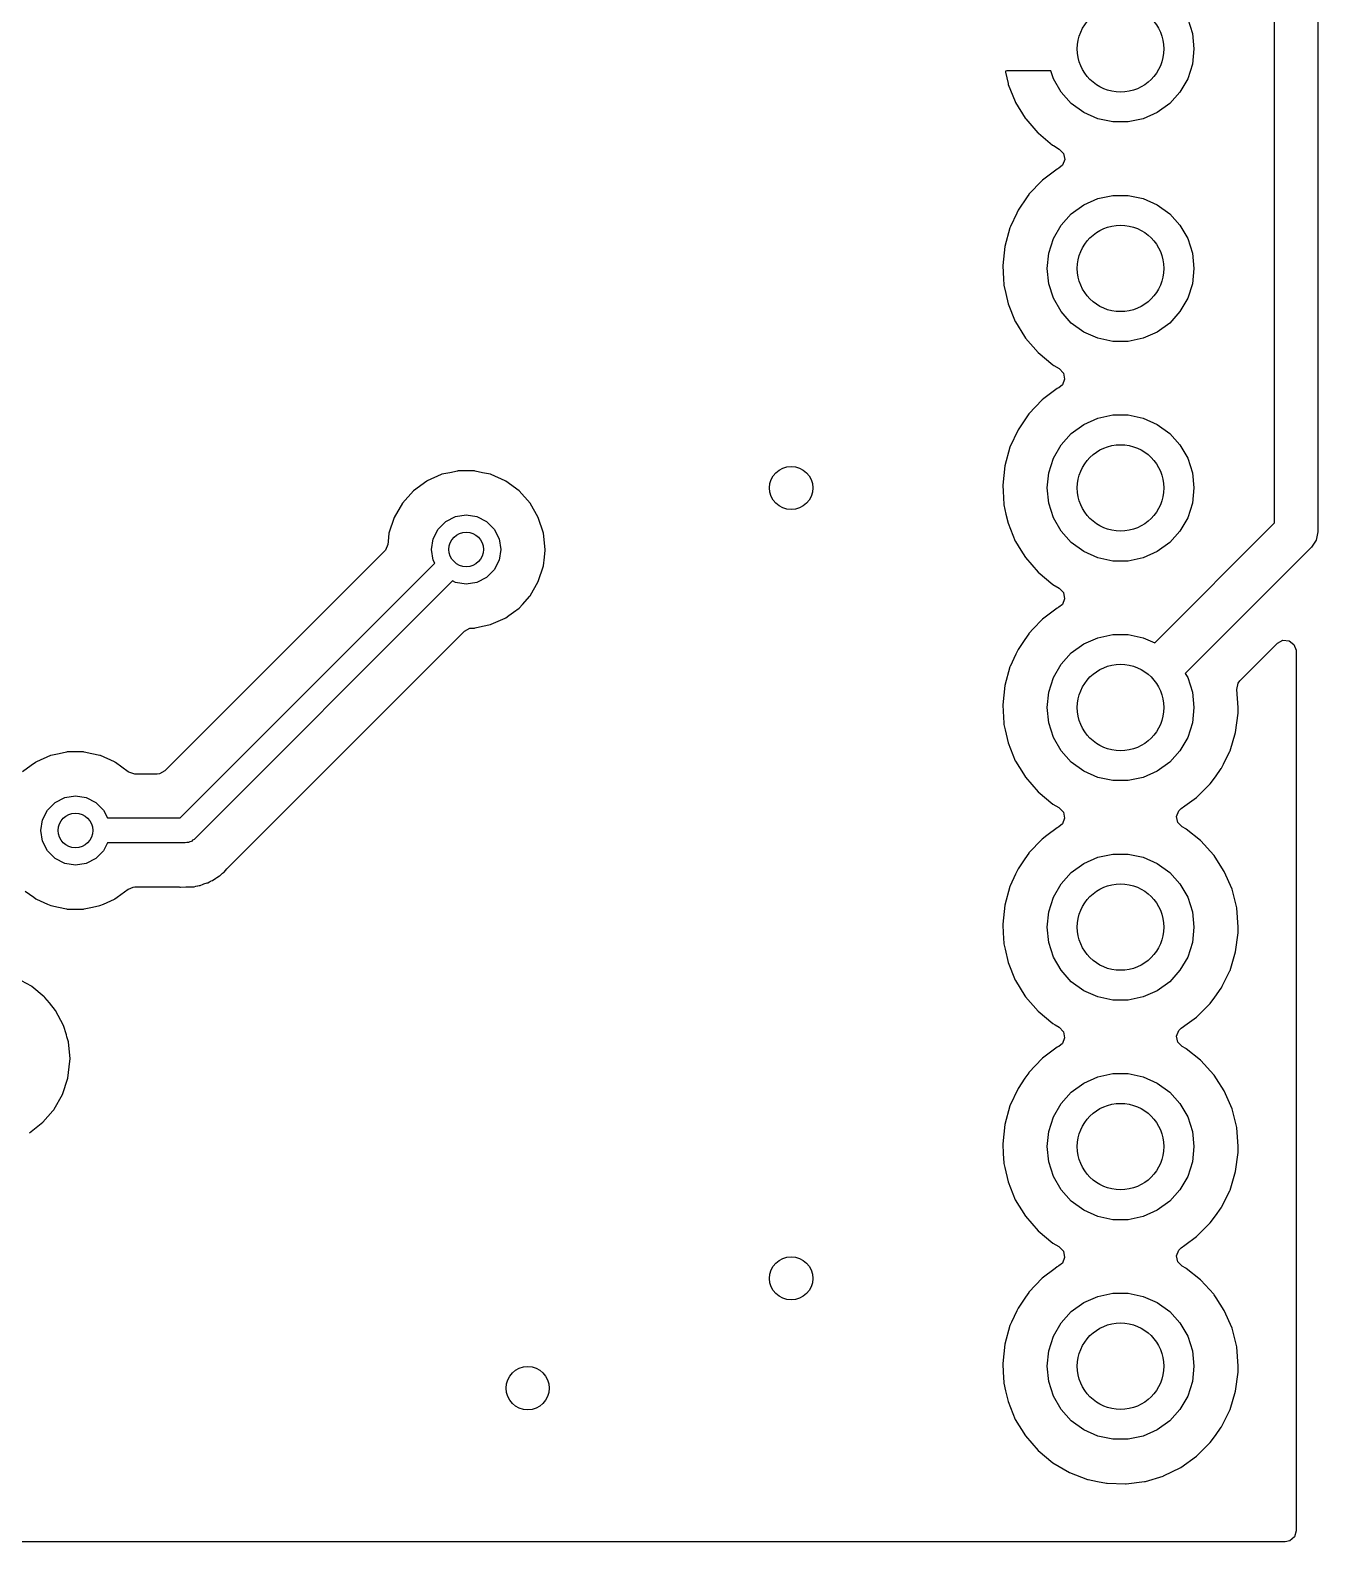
# Model space of a CAD drawing. Extents: x 123.1 to 180.7, y -123.3 to -73.5.
# Drawn here: x 165.82 to 180.72, y -123.32 to -105.83 of the extents above; entities that cross this region are included whole.
import ezdxf

# ---------------------------------------------------------------- set-up
doc = ezdxf.new("R2010")
doc.units = 0
doc.layers.add('BLACK', color=7, linetype='CONTINUOUS')

msp = doc.modelspace()

# ---------------------------------------------------------------- linework, layer by layer
at = {"layer": 'BLACK', "linetype": 'CONTINUOUS'}
for p, q in [((180.217, -111.529), (180.217, -87.6066)), ((180.717, -87.503), (180.717, -111.633)), ((179.212, -105.699), (179.266, -105.868)), ((179.266, -105.868), (179.285, -106.045)), ((179.285, -106.045), (179.266, -106.222)), ((177.105, -106.303), (177.103, -106.313)), ((177.103, -106.313), (177.134, -106.447)), ((177.118, -106.299), (177.105, -106.303)), ((177.629, -106.299), (177.118, -106.299)), ((177.658, -106.391), (177.629, -106.299)), ((179.266, -106.222), (179.212, -106.391)), ((177.134, -106.447), (177.137, -106.457)), ((177.137, -106.457), (177.217, -106.655)), ((177.747, -106.545), (177.658, -106.391)), ((179.212, -106.391), (179.123, -106.545)), ((177.217, -106.655), (177.221, -106.664)), ((177.221, -106.664), (177.333, -106.845)), ((177.866, -106.677), (177.747, -106.545)), ((179.123, -106.545), (179.004, -106.677)), ((178.01, -106.781), (177.866, -106.677)), ((178.172, -106.853), (178.01, -106.781)), ((178.86, -106.781), (178.698, -106.853)), ((179.004, -106.677), (178.86, -106.781)), ((177.333, -106.845), (177.339, -106.854)), ((177.339, -106.854), (177.478, -107.015)), ((177.478, -107.015), (177.486, -107.022)), ((178.346, -106.89), (178.172, -106.853)), ((178.524, -106.89), (178.346, -106.89)), ((178.698, -106.853), (178.524, -106.89)), ((177.486, -107.022), (177.649, -107.158)), ((177.649, -107.158), (177.658, -107.164)), ((177.658, -107.164), (177.727, -107.204)), ((177.727, -107.204), (177.776, -107.256)), ((177.789, -107.326), (177.762, -107.391)), ((177.776, -107.256), (177.789, -107.326)), ((177.704, -107.435), (177.534, -107.563)), ((177.709, -107.432), (177.704, -107.435)), ((177.704, -107.435), (177.704, -107.435)), ((177.722, -107.425), (177.709, -107.432)), ((177.762, -107.391), (177.722, -107.425)), ((177.53, -107.566), (177.376, -107.727)), ((177.534, -107.563), (177.53, -107.566)), ((177.357, -107.755), (177.25, -107.912)), ((177.373, -107.731), (177.357, -107.755)), ((177.376, -107.727), (177.373, -107.731)), ((177.373, -107.731), (177.373, -107.731)), ((177.866, -107.953), (178.01, -107.849)), ((178.01, -107.849), (178.172, -107.777)), ((178.172, -107.777), (178.346, -107.74)), ((178.346, -107.74), (178.524, -107.74)), ((178.524, -107.74), (178.698, -107.777)), ((178.698, -107.777), (178.86, -107.849)), ((178.86, -107.849), (179.004, -107.953)), ((177.234, -107.945), (177.161, -108.102)), ((177.25, -107.912), (177.234, -107.945)), ((177.747, -108.085), (177.866, -107.953)), ((179.004, -107.953), (179.123, -108.085)), ((177.156, -108.114), (177.096, -108.33)), ((177.161, -108.102), (177.156, -108.114)), ((177.604, -108.408), (177.658, -108.239)), ((177.658, -108.239), (177.747, -108.085)), ((179.123, -108.085), (179.212, -108.239)), ((179.212, -108.239), (179.266, -108.408)), ((177.096, -108.33), (177.072, -108.552)), ((177.585, -108.585), (177.604, -108.408)), ((179.266, -108.408), (179.285, -108.585)), ((177.072, -108.552), (177.073, -108.557)), ((177.073, -108.557), (177.073, -108.557)), ((177.073, -108.557), (177.081, -108.707)), ((177.604, -108.762), (177.585, -108.585)), ((179.285, -108.585), (179.266, -108.762)), ((177.081, -108.707), (177.085, -108.775)), ((177.658, -108.931), (177.604, -108.762)), ((179.266, -108.762), (179.212, -108.931)), ((177.085, -108.775), (177.086, -108.78)), ((177.086, -108.78), (177.086, -108.78)), ((177.086, -108.78), (177.108, -108.874)), ((177.108, -108.874), (177.134, -108.993)), ((177.747, -109.085), (177.658, -108.931)), ((179.212, -108.931), (179.123, -109.085)), ((177.134, -108.993), (177.218, -109.2)), ((177.866, -109.217), (177.747, -109.085)), ((179.123, -109.085), (179.004, -109.217)), ((177.218, -109.2), (177.221, -109.204)), ((177.221, -109.204), (177.323, -109.371)), ((178.01, -109.321), (177.866, -109.217)), ((179.004, -109.217), (178.86, -109.321)), ((177.323, -109.371), (177.335, -109.39)), ((177.335, -109.39), (177.481, -109.559)), ((178.172, -109.393), (178.01, -109.321)), ((178.346, -109.43), (178.172, -109.393)), ((178.524, -109.43), (178.346, -109.43)), ((178.698, -109.393), (178.524, -109.43)), ((178.86, -109.321), (178.698, -109.393)), ((177.481, -109.559), (177.653, -109.702)), ((177.653, -109.702), (177.664, -109.708)), ((177.664, -109.708), (177.726, -109.744)), ((177.726, -109.744), (177.775, -109.796)), ((177.775, -109.796), (177.788, -109.866)), ((177.704, -109.975), (177.549, -110.091)), ((177.709, -109.972), (177.704, -109.975)), ((177.704, -109.975), (177.704, -109.975)), ((177.721, -109.965), (177.709, -109.972)), ((177.762, -109.932), (177.721, -109.965)), ((177.788, -109.866), (177.762, -109.932)), ((177.53, -110.106), (177.376, -110.267)), ((177.549, -110.091), (177.53, -110.106)), ((177.376, -110.267), (177.25, -110.452)), ((178.01, -110.389), (178.172, -110.317)), ((178.172, -110.317), (178.346, -110.28)), ((178.346, -110.28), (178.524, -110.28)), ((178.524, -110.28), (178.698, -110.317)), ((178.698, -110.317), (178.86, -110.389)), ((177.25, -110.452), (177.156, -110.654)), ((177.747, -110.625), (177.866, -110.493)), ((177.866, -110.493), (178.01, -110.389)), ((178.86, -110.389), (179.004, -110.493)), ((179.004, -110.493), (179.123, -110.625)), ((177.156, -110.654), (177.096, -110.87)), ((177.658, -110.779), (177.747, -110.625)), ((179.123, -110.625), (179.212, -110.779)), ((177.604, -110.948), (177.658, -110.779)), ((179.212, -110.779), (179.266, -110.948)), ((170.577, -110.97), (170.415, -111.042)), ((170.584, -110.967), (170.577, -110.97)), ((170.577, -110.97), (170.577, -110.97)), ((170.677, -110.948), (170.584, -110.967)), ((170.764, -110.929), (170.677, -110.948)), ((170.77, -110.928), (170.764, -110.929)), ((170.764, -110.929), (170.764, -110.929)), ((170.961, -110.928), (170.77, -110.928)), ((170.968, -110.929), (170.961, -110.928)), ((171.055, -110.948), (170.968, -110.929)), ((170.968, -110.929), (170.968, -110.929)), ((171.148, -110.967), (171.055, -110.948)), ((171.154, -110.97), (171.148, -110.967)), ((171.317, -111.042), (171.154, -110.97)), ((171.154, -110.97), (171.154, -110.97)), ((177.096, -110.87), (177.072, -111.092)), ((177.585, -111.125), (177.604, -110.948)), ((179.266, -110.948), (179.285, -111.125)), ((170.255, -111.157), (170.127, -111.299)), ((170.409, -111.045), (170.255, -111.157)), ((170.415, -111.042), (170.409, -111.045)), ((170.415, -111.042), (170.415, -111.042)), ((171.323, -111.045), (171.317, -111.042)), ((171.317, -111.042), (171.317, -111.042)), ((171.477, -111.157), (171.323, -111.045)), ((171.605, -111.299), (171.477, -111.157)), ((177.072, -111.092), (177.073, -111.097)), ((177.073, -111.097), (177.073, -111.097)), ((177.073, -111.097), (177.076, -111.162)), ((177.076, -111.162), (177.085, -111.315)), ((177.604, -111.302), (177.585, -111.125)), ((179.285, -111.125), (179.266, -111.302)), ((170.127, -111.299), (170.031, -111.465)), ((171.7, -111.465), (171.605, -111.299)), ((177.085, -111.315), (177.086, -111.32)), ((177.086, -111.32), (177.086, -111.32)), ((177.086, -111.32), (177.11, -111.427)), ((177.658, -111.471), (177.604, -111.302)), ((179.266, -111.302), (179.212, -111.471)), ((170.031, -111.465), (169.972, -111.646)), ((170.542, -111.601), (170.631, -111.513)), ((170.631, -111.513), (170.742, -111.456)), ((170.742, -111.456), (170.866, -111.436)), ((170.866, -111.436), (170.989, -111.456)), ((170.989, -111.456), (171.101, -111.513)), ((171.101, -111.513), (171.189, -111.601)), ((171.759, -111.646), (171.7, -111.465)), ((177.11, -111.427), (177.134, -111.533)), ((177.134, -111.533), (177.218, -111.74)), ((177.747, -111.625), (177.658, -111.471)), ((178.831, -112.916), (180.217, -111.529)), ((179.212, -111.471), (179.123, -111.625)), ((169.972, -111.646), (169.962, -111.744)), ((170.466, -111.836), (170.485, -111.713)), ((170.485, -111.713), (170.542, -111.601)), ((171.189, -111.601), (171.246, -111.713)), ((171.246, -111.713), (171.266, -111.836)), ((171.779, -111.836), (171.759, -111.646)), ((177.866, -111.757), (177.747, -111.625)), ((179.123, -111.625), (179.004, -111.757)), ((180.698, -111.729), (180.644, -111.81)), ((180.717, -111.633), (180.698, -111.729)), ((169.922, -111.856), (167.381, -114.397)), ((169.931, -111.846), (169.922, -111.856)), ((169.958, -111.78), (169.931, -111.846)), ((169.962, -111.744), (169.958, -111.78)), ((170.485, -111.96), (170.466, -111.836)), ((171.266, -111.836), (171.246, -111.96)), ((171.77, -111.926), (171.779, -111.843)), ((171.779, -111.843), (171.779, -111.836)), ((177.218, -111.74), (177.221, -111.744)), ((177.221, -111.744), (177.283, -111.846)), ((177.283, -111.846), (177.335, -111.93)), ((178.01, -111.861), (177.866, -111.757)), ((178.172, -111.933), (178.01, -111.861)), ((178.86, -111.861), (178.698, -111.933)), ((179.004, -111.757), (178.86, -111.861)), ((180.644, -111.81), (179.183, -113.27)), ((167.555, -114.942), (170.503, -111.994)), ((170.503, -111.994), (170.485, -111.96)), ((171.189, -112.071), (171.101, -112.16)), ((171.246, -111.96), (171.189, -112.071)), ((171.7, -112.208), (171.759, -112.026)), ((171.759, -112.026), (171.77, -111.926)), ((177.335, -111.93), (177.481, -112.099)), ((178.346, -111.97), (178.172, -111.933)), ((178.524, -111.97), (178.346, -111.97)), ((178.698, -111.933), (178.524, -111.97)), ((170.708, -112.199), (167.717, -115.19)), ((170.742, -112.217), (170.708, -112.199)), ((170.866, -112.236), (170.742, -112.217)), ((170.989, -112.217), (170.866, -112.236)), ((171.101, -112.16), (170.989, -112.217)), ((171.605, -112.373), (171.7, -112.208)), ((177.481, -112.099), (177.653, -112.242)), ((177.653, -112.242), (177.724, -112.283)), ((171.516, -112.472), (171.6, -112.378)), ((171.6, -112.378), (171.605, -112.373)), ((171.6, -112.378), (171.6, -112.378)), ((177.724, -112.283), (177.726, -112.284)), ((177.726, -112.284), (177.775, -112.336)), ((177.788, -112.406), (177.762, -112.472)), ((177.775, -112.336), (177.788, -112.406)), ((171.323, -112.627), (171.36, -112.6)), ((171.36, -112.6), (171.413, -112.561)), ((171.413, -112.561), (171.477, -112.515)), ((171.477, -112.515), (171.516, -112.472)), ((177.704, -112.515), (177.534, -112.643)), ((177.709, -112.512), (177.704, -112.515)), ((177.704, -112.515), (177.704, -112.515)), ((177.713, -112.509), (177.709, -112.512)), ((177.721, -112.505), (177.713, -112.509)), ((177.762, -112.472), (177.721, -112.505)), ((168.103, -115.523), (170.845, -112.782)), ((170.845, -112.782), (170.907, -112.748)), ((170.907, -112.748), (170.934, -112.745)), ((170.934, -112.745), (170.961, -112.745)), ((170.961, -112.745), (170.968, -112.743)), ((170.968, -112.743), (171.055, -112.725)), ((170.968, -112.743), (170.968, -112.743)), ((171.055, -112.725), (171.148, -112.705)), ((171.148, -112.705), (171.154, -112.702)), ((171.154, -112.702), (171.317, -112.63)), ((171.317, -112.63), (171.323, -112.627)), ((171.317, -112.63), (171.317, -112.63)), ((177.428, -112.752), (177.376, -112.807)), ((177.526, -112.649), (177.428, -112.752)), ((177.53, -112.646), (177.526, -112.649)), ((177.534, -112.643), (177.53, -112.646)), ((177.328, -112.877), (177.25, -112.992)), ((177.373, -112.811), (177.328, -112.877)), ((177.376, -112.807), (177.373, -112.811)), ((177.373, -112.811), (177.373, -112.811)), ((177.866, -113.033), (178.01, -112.929)), ((178.01, -112.929), (178.172, -112.857)), ((178.172, -112.857), (178.346, -112.82)), ((178.346, -112.82), (178.524, -112.82)), ((178.524, -112.82), (178.698, -112.857)), ((178.698, -112.857), (178.831, -112.916)), ((179.817, -113.355), (180.251, -112.921)), ((180.251, -112.921), (180.314, -112.887)), ((180.314, -112.887), (180.385, -112.892)), ((180.385, -112.892), (180.441, -112.935)), ((180.441, -112.935), (180.466, -113.001)), ((177.223, -113.048), (177.158, -113.189)), ((177.25, -112.992), (177.223, -113.048)), ((177.747, -113.165), (177.866, -113.033)), ((180.466, -113.001), (180.466, -113.01)), ((180.466, -113.01), (180.466, -123.191)), ((177.156, -113.194), (177.096, -113.41)), ((177.158, -113.189), (177.156, -113.194)), ((177.658, -113.319), (177.747, -113.165)), ((179.183, -113.27), (179.212, -113.319)), ((177.096, -113.41), (177.072, -113.632)), ((177.604, -113.488), (177.658, -113.319)), ((179.212, -113.319), (179.266, -113.488)), ((179.781, -113.455), (179.795, -113.385)), ((179.798, -113.665), (179.781, -113.455)), ((179.795, -113.385), (179.817, -113.355)), ((177.072, -113.632), (177.073, -113.637)), ((177.073, -113.637), (177.073, -113.637)), ((177.073, -113.637), (177.085, -113.844)), ((177.585, -113.665), (177.604, -113.488)), ((179.266, -113.488), (179.285, -113.665)), ((177.604, -113.842), (177.585, -113.665)), ((179.285, -113.665), (179.266, -113.842)), ((179.767, -113.953), (179.797, -113.732)), ((179.797, -113.728), (179.798, -113.668)), ((179.797, -113.732), (179.797, -113.728)), ((179.798, -113.668), (179.798, -113.665)), ((179.798, -113.668), (179.798, -113.668)), ((177.085, -113.844), (177.085, -113.855)), ((177.085, -113.855), (177.086, -113.86)), ((177.086, -113.86), (177.086, -113.86)), ((177.086, -113.86), (177.101, -113.923)), ((177.101, -113.923), (177.134, -114.073)), ((177.658, -114.011), (177.604, -113.842)), ((177.747, -114.165), (177.658, -114.011)), ((179.212, -114.011), (179.123, -114.165)), ((179.266, -113.842), (179.212, -114.011)), ((179.702, -114.167), (179.767, -113.953)), ((166.243, -114.18), (166.156, -114.199)), ((166.249, -114.179), (166.243, -114.18)), ((166.243, -114.18), (166.243, -114.18)), ((166.44, -114.179), (166.249, -114.179)), ((166.447, -114.18), (166.44, -114.179)), ((166.533, -114.199), (166.447, -114.18)), ((166.447, -114.18), (166.447, -114.18)), ((177.134, -114.073), (177.218, -114.28)), ((177.866, -114.297), (177.747, -114.165)), ((179.123, -114.165), (179.004, -114.297)), ((179.626, -114.322), (179.7, -114.171)), ((179.7, -114.171), (179.702, -114.167)), ((179.7, -114.171), (179.7, -114.171)), ((165.832, -114.337), (165.733, -114.409)), ((165.883, -114.3), (165.832, -114.337)), ((165.888, -114.296), (165.883, -114.3)), ((165.883, -114.3), (165.883, -114.3)), ((165.894, -114.294), (165.888, -114.296)), ((166.056, -114.221), (165.894, -114.294)), ((165.894, -114.294), (165.894, -114.294)), ((166.062, -114.219), (166.056, -114.221)), ((166.056, -114.221), (166.056, -114.221)), ((166.156, -114.199), (166.062, -114.219)), ((166.627, -114.219), (166.533, -114.199)), ((166.633, -114.221), (166.627, -114.219)), ((166.795, -114.294), (166.633, -114.221)), ((166.633, -114.221), (166.633, -114.221)), ((166.801, -114.296), (166.795, -114.294)), ((166.795, -114.294), (166.795, -114.294)), ((166.807, -114.3), (166.801, -114.296)), ((166.956, -114.409), (166.807, -114.3)), ((166.807, -114.3), (166.807, -114.3)), ((177.218, -114.28), (177.221, -114.284)), ((177.221, -114.284), (177.312, -114.433)), ((178.01, -114.401), (177.866, -114.297)), ((179.004, -114.297), (178.86, -114.401)), ((179.603, -114.367), (179.626, -114.322)), ((166.963, -114.414), (166.956, -114.408)), ((166.956, -114.408), (166.956, -114.409)), ((167.031, -114.434), (166.963, -114.414)), ((167.292, -114.434), (167.031, -114.434)), ((167.319, -114.431), (167.292, -114.434)), ((167.381, -114.397), (167.319, -114.431)), ((177.312, -114.433), (177.335, -114.47)), ((177.335, -114.47), (177.481, -114.639)), ((178.172, -114.473), (178.01, -114.401)), ((178.346, -114.51), (178.172, -114.473)), ((178.524, -114.51), (178.346, -114.51)), ((178.698, -114.473), (178.524, -114.51)), ((178.86, -114.401), (178.698, -114.473)), ((179.473, -114.548), (179.533, -114.466)), ((179.533, -114.466), (179.6, -114.371)), ((179.6, -114.371), (179.603, -114.367)), ((166.109, -114.764), (166.221, -114.707)), ((166.221, -114.707), (166.345, -114.687)), ((166.345, -114.687), (166.468, -114.707)), ((166.468, -114.707), (166.58, -114.764)), ((177.481, -114.639), (177.653, -114.782)), ((179.18, -114.803), (179.315, -114.706)), ((179.315, -114.706), (179.473, -114.548)), ((165.964, -114.964), (166.021, -114.852)), ((166.021, -114.852), (166.109, -114.764)), ((166.58, -114.764), (166.668, -114.852)), ((166.668, -114.852), (166.714, -114.942)), ((177.653, -114.782), (177.72, -114.821)), ((177.72, -114.821), (177.726, -114.824)), ((177.726, -114.824), (177.775, -114.876)), ((177.775, -114.876), (177.788, -114.946)), ((179.083, -114.927), (179.108, -114.861)), ((179.108, -114.861), (179.136, -114.834)), ((179.136, -114.834), (179.18, -114.803)), ((165.945, -115.087), (165.964, -114.964)), ((166.714, -114.942), (167.555, -114.942)), ((177.704, -115.055), (177.581, -115.147)), ((177.709, -115.052), (177.704, -115.055)), ((177.704, -115.055), (177.704, -115.055)), ((177.721, -115.045), (177.709, -115.052)), ((177.762, -115.012), (177.721, -115.045)), ((177.788, -114.946), (177.762, -115.012)), ((179.098, -114.996), (179.083, -114.927)), ((179.148, -115.047), (179.098, -114.996)), ((179.189, -115.07), (179.148, -115.047)), ((165.964, -115.211), (165.945, -115.087)), ((166.021, -115.323), (165.964, -115.211)), ((166.714, -115.232), (166.668, -115.323)), ((167.615, -115.232), (166.714, -115.232)), ((167.633, -115.227), (167.615, -115.232)), ((167.652, -115.227), (167.633, -115.227)), ((167.669, -115.218), (167.652, -115.227)), ((167.687, -115.213), (167.669, -115.218)), ((167.701, -115.199), (167.687, -115.213)), ((167.717, -115.19), (167.701, -115.199)), ((177.53, -115.186), (177.376, -115.347)), ((177.581, -115.147), (177.53, -115.186)), ((179.193, -115.073), (179.189, -115.07)), ((179.361, -115.205), (179.193, -115.073)), ((179.193, -115.073), (179.193, -115.073)), ((179.365, -115.208), (179.361, -115.205)), ((179.361, -115.205), (179.361, -115.205)), ((179.515, -115.373), (179.365, -115.208)), ((166.109, -115.411), (166.021, -115.323)), ((166.668, -115.323), (166.58, -115.411)), ((177.373, -115.351), (177.328, -115.417)), ((177.376, -115.347), (177.373, -115.351)), ((177.373, -115.351), (177.373, -115.351)), ((178.01, -115.469), (178.172, -115.397)), ((178.172, -115.397), (178.346, -115.36)), ((178.346, -115.36), (178.524, -115.36)), ((178.524, -115.36), (178.698, -115.397)), ((178.698, -115.397), (178.86, -115.469)), ((179.518, -115.378), (179.515, -115.373)), ((179.57, -115.459), (179.518, -115.378)), ((179.518, -115.378), (179.518, -115.378)), ((166.221, -115.468), (166.109, -115.411)), ((166.345, -115.487), (166.221, -115.468)), ((166.468, -115.468), (166.345, -115.487)), ((166.58, -115.411), (166.468, -115.468)), ((168.033, -115.593), (168.048, -115.58)), ((168.048, -115.58), (168.059, -115.572)), ((168.059, -115.572), (168.066, -115.568)), ((168.066, -115.568), (168.095, -115.532)), ((168.095, -115.532), (168.103, -115.523)), ((177.25, -115.532), (177.221, -115.593)), ((177.328, -115.417), (177.25, -115.532)), ((177.747, -115.705), (177.866, -115.573)), ((177.866, -115.573), (178.01, -115.469)), ((178.86, -115.469), (179.004, -115.573)), ((179.004, -115.573), (179.123, -115.705)), ((179.636, -115.561), (179.57, -115.459)), ((179.725, -115.766), (179.636, -115.561)), ((166.957, -115.768), (167.011, -115.743)), ((167.011, -115.743), (167.031, -115.741)), ((167.031, -115.741), (167.533, -115.741)), ((167.533, -115.741), (167.545, -115.741)), ((167.545, -115.741), (167.553, -115.743)), ((167.553, -115.743), (167.561, -115.743)), ((167.561, -115.743), (167.623, -115.741)), ((167.623, -115.741), (167.627, -115.741)), ((167.627, -115.741), (167.656, -115.741)), ((167.656, -115.741), (167.66, -115.74)), ((167.66, -115.74), (167.672, -115.739)), ((167.672, -115.739), (167.718, -115.738)), ((167.718, -115.738), (167.738, -115.732)), ((167.738, -115.732), (167.757, -115.728)), ((167.757, -115.728), (167.76, -115.728)), ((167.76, -115.728), (167.778, -115.725)), ((167.778, -115.725), (167.786, -115.722)), ((167.786, -115.722), (167.821, -115.709)), ((167.786, -115.722), (167.786, -115.722)), ((167.821, -115.709), (167.832, -115.705)), ((167.832, -115.705), (167.869, -115.694)), ((167.869, -115.694), (167.876, -115.692)), ((167.869, -115.694), (167.869, -115.694)), ((167.876, -115.692), (167.894, -115.681)), ((167.894, -115.681), (167.912, -115.672)), ((167.912, -115.672), (167.915, -115.671)), ((167.915, -115.671), (167.932, -115.665)), ((167.932, -115.665), (167.969, -115.638)), ((167.969, -115.638), (167.979, -115.631)), ((167.979, -115.631), (168.011, -115.612)), ((168.011, -115.612), (168.018, -115.608)), ((168.011, -115.612), (168.011, -115.612)), ((168.018, -115.608), (168.033, -115.593)), ((177.156, -115.734), (177.096, -115.95)), ((177.158, -115.729), (177.156, -115.734)), ((177.221, -115.593), (177.158, -115.729)), ((177.658, -115.859), (177.747, -115.705)), ((179.123, -115.705), (179.212, -115.859)), ((165.764, -115.789), (165.863, -115.86)), ((165.863, -115.86), (165.888, -115.879)), ((165.888, -115.879), (165.894, -115.881)), ((165.894, -115.881), (165.894, -115.881)), ((165.894, -115.881), (166.021, -115.938)), ((166.668, -115.938), (166.795, -115.881)), ((166.795, -115.881), (166.801, -115.879)), ((166.795, -115.881), (166.795, -115.881)), ((166.801, -115.879), (166.827, -115.86)), ((166.827, -115.86), (166.956, -115.766)), ((166.956, -115.766), (166.957, -115.768)), ((177.604, -116.028), (177.658, -115.859)), ((179.212, -115.859), (179.266, -116.028)), ((179.78, -115.982), (179.725, -115.766)), ((166.021, -115.938), (166.062, -115.956)), ((166.062, -115.956), (166.148, -115.974)), ((166.148, -115.974), (166.243, -115.995)), ((166.243, -115.995), (166.243, -115.995)), ((166.243, -115.995), (166.249, -115.996)), ((166.249, -115.996), (166.44, -115.996)), ((166.44, -115.996), (166.447, -115.995)), ((166.447, -115.995), (166.542, -115.974)), ((166.447, -115.995), (166.447, -115.995)), ((166.542, -115.974), (166.627, -115.956)), ((166.627, -115.956), (166.668, -115.938)), ((177.096, -115.95), (177.072, -116.172)), ((177.585, -116.205), (177.604, -116.028)), ((179.266, -116.028), (179.285, -116.205)), ((179.798, -116.205), (179.78, -115.982)), ((177.072, -116.172), (177.073, -116.177)), ((177.073, -116.177), (177.073, -116.177)), ((177.073, -116.177), (177.078, -116.272)), ((177.078, -116.272), (177.085, -116.395)), ((177.604, -116.382), (177.585, -116.205)), ((179.285, -116.205), (179.266, -116.382)), ((179.767, -116.493), (179.797, -116.272)), ((179.797, -116.272), (179.798, -116.205)), ((177.085, -116.395), (177.086, -116.4)), ((177.086, -116.4), (177.086, -116.4)), ((177.086, -116.4), (177.1, -116.459)), ((177.1, -116.459), (177.134, -116.613)), ((177.658, -116.551), (177.604, -116.382)), ((179.266, -116.382), (179.212, -116.551)), ((177.134, -116.613), (177.218, -116.82)), ((177.747, -116.705), (177.658, -116.551)), ((179.212, -116.551), (179.123, -116.705)), ((179.702, -116.707), (179.767, -116.493)), ((165.836, -116.889), (165.662, -116.795)), ((177.866, -116.837), (177.747, -116.705)), ((179.123, -116.705), (179.004, -116.837)), ((179.612, -116.889), (179.7, -116.711)), ((179.7, -116.711), (179.702, -116.707)), ((179.7, -116.711), (179.7, -116.711)), ((165.841, -116.893), (165.836, -116.889)), ((165.984, -117.011), (165.841, -116.893)), ((165.841, -116.893), (165.841, -116.893)), ((177.218, -116.82), (177.221, -116.824)), ((177.221, -116.824), (177.329, -117.001)), ((178.01, -116.941), (177.866, -116.837)), ((178.172, -117.013), (178.01, -116.941)), ((178.86, -116.941), (178.698, -117.013)), ((179.004, -116.837), (178.86, -116.941)), ((179.526, -117.015), (179.6, -116.911)), ((179.6, -116.911), (179.603, -116.907)), ((179.603, -116.907), (179.612, -116.889)), ((165.989, -117.015), (165.984, -117.011)), ((165.992, -117.02), (165.989, -117.015)), ((166.043, -117.082), (165.992, -117.02)), ((165.992, -117.02), (165.992, -117.02)), ((166.114, -117.168), (166.043, -117.082)), ((177.329, -117.001), (177.335, -117.01)), ((177.335, -117.01), (177.481, -117.179)), ((178.346, -117.05), (178.172, -117.013)), ((178.524, -117.05), (178.346, -117.05)), ((178.698, -117.013), (178.524, -117.05)), ((179.315, -117.246), (179.473, -117.088)), ((179.473, -117.088), (179.526, -117.015)), ((166.206, -117.343), (166.114, -117.168)), ((177.481, -117.179), (177.653, -117.322)), ((177.653, -117.322), (177.68, -117.337)), ((179.136, -117.374), (179.205, -117.324)), ((179.205, -117.324), (179.315, -117.246)), ((166.24, -117.453), (166.206, -117.343)), ((166.247, -117.476), (166.24, -117.453)), ((166.264, -117.532), (166.247, -117.476)), ((177.68, -117.337), (177.726, -117.364)), ((177.726, -117.364), (177.775, -117.416)), ((177.788, -117.486), (177.762, -117.552)), ((177.775, -117.416), (177.788, -117.486)), ((179.083, -117.467), (179.108, -117.401)), ((179.098, -117.536), (179.083, -117.467)), ((179.108, -117.401), (179.136, -117.374)), ((166.283, -117.729), (166.264, -117.532)), ((177.704, -117.595), (177.534, -117.723)), ((177.709, -117.592), (177.704, -117.595)), ((177.704, -117.595), (177.704, -117.595)), ((177.721, -117.585), (177.709, -117.592)), ((177.762, -117.552), (177.721, -117.585)), ((179.148, -117.587), (179.098, -117.536)), ((179.189, -117.61), (179.148, -117.587)), ((179.193, -117.613), (179.189, -117.61)), ((179.361, -117.745), (179.193, -117.613)), ((179.193, -117.613), (179.193, -117.613)), ((166.258, -117.954), (166.282, -117.757)), ((166.282, -117.757), (166.283, -117.729)), ((177.53, -117.726), (177.376, -117.887)), ((177.534, -117.723), (177.53, -117.726)), ((179.365, -117.748), (179.361, -117.745)), ((179.361, -117.745), (179.361, -117.745)), ((179.515, -117.913), (179.365, -117.748)), ((166.195, -118.141), (166.258, -117.954)), ((177.33, -117.954), (177.25, -118.072)), ((177.373, -117.891), (177.33, -117.954)), ((177.376, -117.887), (177.373, -117.891)), ((177.373, -117.891), (177.373, -117.891)), ((177.866, -118.113), (178.01, -118.009)), ((178.01, -118.009), (178.172, -117.937)), ((178.172, -117.937), (178.346, -117.9)), ((178.346, -117.9), (178.524, -117.9)), ((178.524, -117.9), (178.698, -117.937)), ((178.698, -117.937), (178.86, -118.009)), ((178.86, -118.009), (179.004, -118.113)), ((179.518, -117.918), (179.515, -117.913)), ((179.545, -117.959), (179.518, -117.918)), ((179.518, -117.918), (179.518, -117.918)), ((179.636, -118.101), (179.545, -117.959)), ((166.098, -118.313), (166.195, -118.141)), ((177.25, -118.072), (177.156, -118.274)), ((177.747, -118.245), (177.866, -118.113)), ((179.004, -118.113), (179.123, -118.245)), ((179.725, -118.306), (179.636, -118.101)), ((165.968, -118.463), (166.084, -118.329)), ((166.084, -118.329), (166.094, -118.318)), ((166.094, -118.318), (166.098, -118.313)), ((166.094, -118.318), (166.094, -118.318)), ((177.156, -118.274), (177.096, -118.49)), ((177.658, -118.399), (177.747, -118.245)), ((179.123, -118.245), (179.212, -118.399)), ((179.78, -118.522), (179.725, -118.306)), ((165.812, -118.585), (165.968, -118.463)), ((177.096, -118.49), (177.072, -118.712)), ((177.604, -118.568), (177.658, -118.399)), ((179.212, -118.399), (179.266, -118.568)), ((179.798, -118.745), (179.78, -118.522)), ((177.072, -118.712), (177.073, -118.717)), ((177.073, -118.717), (177.073, -118.717)), ((177.073, -118.717), (177.079, -118.825)), ((177.585, -118.745), (177.604, -118.568)), ((179.266, -118.568), (179.285, -118.745)), ((177.079, -118.825), (177.085, -118.935)), ((177.604, -118.922), (177.585, -118.745)), ((179.285, -118.745), (179.266, -118.922)), ((179.767, -119.033), (179.797, -118.812)), ((179.797, -118.812), (179.798, -118.767)), ((179.798, -118.748), (179.798, -118.745)), ((179.798, -118.767), (179.798, -118.748)), ((179.798, -118.748), (179.798, -118.748)), ((177.085, -118.935), (177.086, -118.94)), ((177.086, -118.94), (177.086, -118.94)), ((177.086, -118.94), (177.097, -118.986)), ((177.097, -118.986), (177.134, -119.153)), ((177.658, -119.091), (177.604, -118.922)), ((179.266, -118.922), (179.212, -119.091)), ((179.702, -119.247), (179.767, -119.033)), ((177.134, -119.153), (177.218, -119.36)), ((177.747, -119.245), (177.658, -119.091)), ((177.866, -119.377), (177.747, -119.245)), ((179.123, -119.245), (179.004, -119.377)), ((179.212, -119.091), (179.123, -119.245)), ((179.626, -119.402), (179.7, -119.251)), ((179.7, -119.251), (179.702, -119.247)), ((179.7, -119.251), (179.7, -119.251)), ((177.218, -119.36), (177.335, -119.55)), ((178.01, -119.481), (177.866, -119.377)), ((179.004, -119.377), (178.86, -119.481)), ((179.603, -119.447), (179.626, -119.402)), ((177.335, -119.55), (177.481, -119.719)), ((178.172, -119.553), (178.01, -119.481)), ((178.346, -119.59), (178.172, -119.553)), ((178.524, -119.59), (178.346, -119.59)), ((178.698, -119.553), (178.524, -119.59)), ((178.86, -119.481), (178.698, -119.553)), ((179.473, -119.628), (179.533, -119.546)), ((179.533, -119.546), (179.6, -119.451)), ((179.6, -119.451), (179.603, -119.447)), ((177.481, -119.719), (177.653, -119.862)), ((179.315, -119.786), (179.473, -119.628)), ((177.653, -119.862), (177.721, -119.901)), ((177.721, -119.901), (177.726, -119.904)), ((177.726, -119.904), (177.775, -119.956)), ((177.775, -119.956), (177.788, -120.026)), ((179.083, -120.007), (179.108, -119.941)), ((179.108, -119.941), (179.136, -119.914)), ((179.136, -119.914), (179.18, -119.883)), ((179.18, -119.883), (179.315, -119.786)), ((177.709, -120.132), (177.704, -120.135)), ((177.715, -120.128), (177.709, -120.132)), ((177.721, -120.125), (177.715, -120.128)), ((177.762, -120.092), (177.721, -120.125)), ((177.788, -120.026), (177.762, -120.092)), ((179.098, -120.076), (179.083, -120.007)), ((179.148, -120.127), (179.098, -120.076)), ((179.189, -120.15), (179.148, -120.127)), ((177.53, -120.266), (177.376, -120.427)), ((177.68, -120.153), (177.53, -120.266)), ((177.704, -120.135), (177.68, -120.153)), ((177.704, -120.135), (177.704, -120.135)), ((179.193, -120.153), (179.189, -120.15)), ((179.361, -120.285), (179.193, -120.153)), ((179.193, -120.153), (179.193, -120.153)), ((179.365, -120.288), (179.361, -120.285)), ((179.361, -120.285), (179.361, -120.285)), ((179.515, -120.453), (179.365, -120.288)), ((177.373, -120.431), (177.334, -120.488)), ((177.376, -120.427), (177.373, -120.431)), ((177.373, -120.431), (177.373, -120.431)), ((178.01, -120.549), (178.172, -120.477)), ((178.172, -120.477), (178.346, -120.44)), ((178.346, -120.44), (178.524, -120.44)), ((178.524, -120.44), (178.698, -120.477)), ((178.698, -120.477), (178.86, -120.549)), ((179.518, -120.458), (179.515, -120.453)), ((179.542, -120.494), (179.518, -120.458)), ((179.518, -120.458), (179.518, -120.458)), ((177.234, -120.646), (177.174, -120.774)), ((177.25, -120.612), (177.234, -120.646)), ((177.334, -120.488), (177.25, -120.612)), ((177.747, -120.785), (177.866, -120.653)), ((177.866, -120.653), (178.01, -120.549)), ((178.86, -120.549), (179.004, -120.653)), ((179.004, -120.653), (179.123, -120.785)), ((179.636, -120.641), (179.542, -120.494)), ((179.725, -120.846), (179.636, -120.641)), ((177.156, -120.814), (177.096, -121.03)), ((177.174, -120.774), (177.156, -120.814)), ((177.658, -120.939), (177.747, -120.785)), ((179.123, -120.785), (179.212, -120.939)), ((177.604, -121.108), (177.658, -120.939)), ((179.212, -120.939), (179.266, -121.108)), ((179.78, -121.062), (179.725, -120.846)), ((177.096, -121.03), (177.072, -121.252)), ((177.585, -121.285), (177.604, -121.108)), ((179.266, -121.108), (179.285, -121.285)), ((179.798, -121.285), (179.78, -121.062)), ((177.072, -121.252), (177.073, -121.257)), ((177.073, -121.257), (177.073, -121.257)), ((177.073, -121.257), (177.078, -121.352)), ((177.078, -121.352), (177.085, -121.475)), ((177.604, -121.462), (177.585, -121.285)), ((179.285, -121.285), (179.266, -121.462)), ((179.767, -121.573), (179.797, -121.352)), ((179.797, -121.352), (179.798, -121.285)), ((177.085, -121.475), (177.086, -121.48)), ((177.086, -121.48), (177.086, -121.48)), ((177.086, -121.48), (177.106, -121.568)), ((177.658, -121.631), (177.604, -121.462)), ((179.266, -121.462), (179.212, -121.631)), ((177.106, -121.568), (177.134, -121.693)), ((177.134, -121.693), (177.218, -121.9)), ((177.747, -121.785), (177.658, -121.631)), ((179.212, -121.631), (179.123, -121.785)), ((179.702, -121.787), (179.767, -121.573)), ((177.866, -121.917), (177.747, -121.785)), ((179.123, -121.785), (179.004, -121.917)), ((179.603, -121.987), (179.702, -121.787)), ((177.218, -121.9), (177.335, -122.09)), ((178.01, -122.021), (177.866, -121.917)), ((178.172, -122.093), (178.01, -122.021)), ((178.86, -122.021), (178.698, -122.093)), ((179.004, -121.917), (178.86, -122.021)), ((179.533, -122.086), (179.6, -121.991)), ((179.6, -121.991), (179.603, -121.987)), ((177.335, -122.09), (177.481, -122.259)), ((178.346, -122.13), (178.172, -122.093)), ((178.524, -122.13), (178.346, -122.13)), ((178.698, -122.093), (178.524, -122.13)), ((179.315, -122.326), (179.473, -122.168)), ((179.473, -122.168), (179.533, -122.086)), ((177.481, -122.259), (177.653, -122.402)), ((177.653, -122.402), (177.846, -122.514)), ((179.133, -122.456), (179.315, -122.326)), ((177.846, -122.514), (178.055, -122.594)), ((178.723, -122.617), (178.927, -122.556)), ((178.927, -122.556), (178.932, -122.554)), ((178.927, -122.556), (178.927, -122.556)), ((178.932, -122.554), (179.133, -122.456)), ((178.055, -122.594), (178.06, -122.595)), ((178.06, -122.595), (178.06, -122.595)), ((178.06, -122.595), (178.167, -122.617)), ((178.167, -122.617), (178.274, -122.639)), ((178.274, -122.639), (178.279, -122.639)), ((178.279, -122.639), (178.279, -122.639)), ((178.279, -122.639), (178.492, -122.647)), ((178.492, -122.647), (178.492, -122.647)), ((178.492, -122.647), (178.497, -122.647)), ((178.497, -122.647), (178.502, -122.646)), ((178.502, -122.646), (178.713, -122.619)), ((178.502, -122.646), (178.502, -122.646)), ((178.713, -122.619), (178.718, -122.618)), ((178.713, -122.619), (178.713, -122.619)), ((178.718, -122.618), (178.723, -122.617)), ((180.446, -123.259), (180.393, -123.305)), ((180.466, -123.191), (180.446, -123.259)), ((180.34, -123.316), (123.189, -123.316)), ((180.393, -123.305), (180.34, -123.316))]:
    msp.add_line(p, q, dxfattribs=at)
at = {"layer": 'BLACK'}
for centre, radius in [((178.435, -106.045), 0.5), ((178.435, -108.585), 0.5), ((178.435, -111.125), 0.5), ((174.625, -111.125), 0.25), ((170.866, -111.836), 0.2), ((178.435, -113.665), 0.5), ((166.345, -115.087), 0.2), ((178.435, -116.205), 0.5), ((178.435, -118.745), 0.5), ((174.625, -120.269), 0.25), ((178.435, -121.285), 0.5), ((171.577, -121.539), 0.25)]:
    msp.add_circle(centre, radius, dxfattribs=at)

doc.saveas('drawing.dxf')
